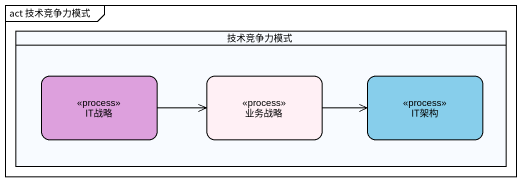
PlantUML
@startuml
mainframe act 技术竞争力模式
hide empty description
state 技术竞争力模式 <<partition>> {
  state IT战略 <<process>> #DDA0DD
  state 业务战略 <<process>> #FFF0F5
  state IT架构 <<process>> #87CEEB
}
IT战略 -right-> 业务战略
业务战略 -right-> IT架构
@enduml
